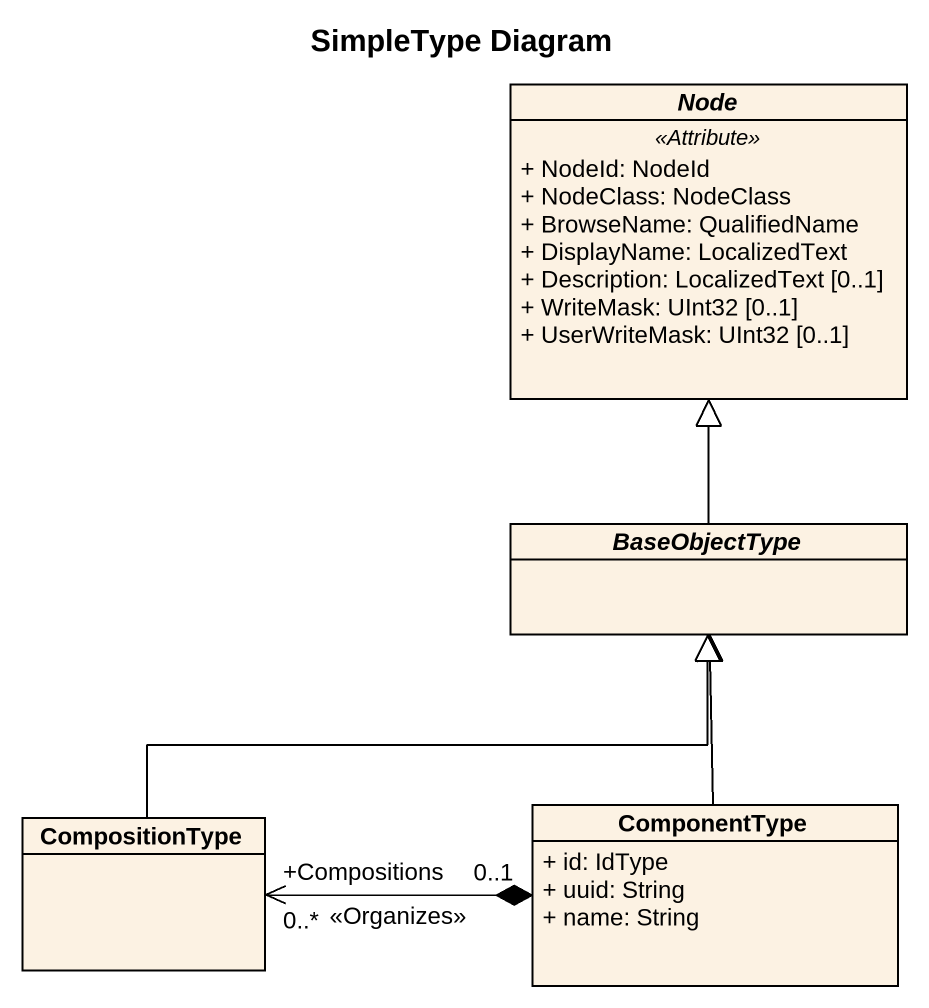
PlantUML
@startuml
title SimpleType Diagram
hide circle
hide empty members
skinparam classAttributeIconSize 0
abstract class "Node" as Node_ {
  .. <<Attribute>> ..
  + NodeId: NodeId
  + NodeClass: NodeClass
  + BrowseName: QualifiedName
  + DisplayName: LocalizedText
  + Description: LocalizedText [0..1]
  + WriteMask: UInt32 [0..1]
  + UserWriteMask: UInt32 [0..1]
}
abstract class BaseObjectType
class CompositionType
class ComponentType {
  + id: IdType
  + uuid: String
  + name: String
}
BaseObjectType -up-|> Node_
CompositionType -right-|> BaseObjectType
CompositionType "+Compositions\n0..*" <-right-* "0..1" ComponentType : <<Organizes>>
ComponentType -up-|> BaseObjectType
@enduml
